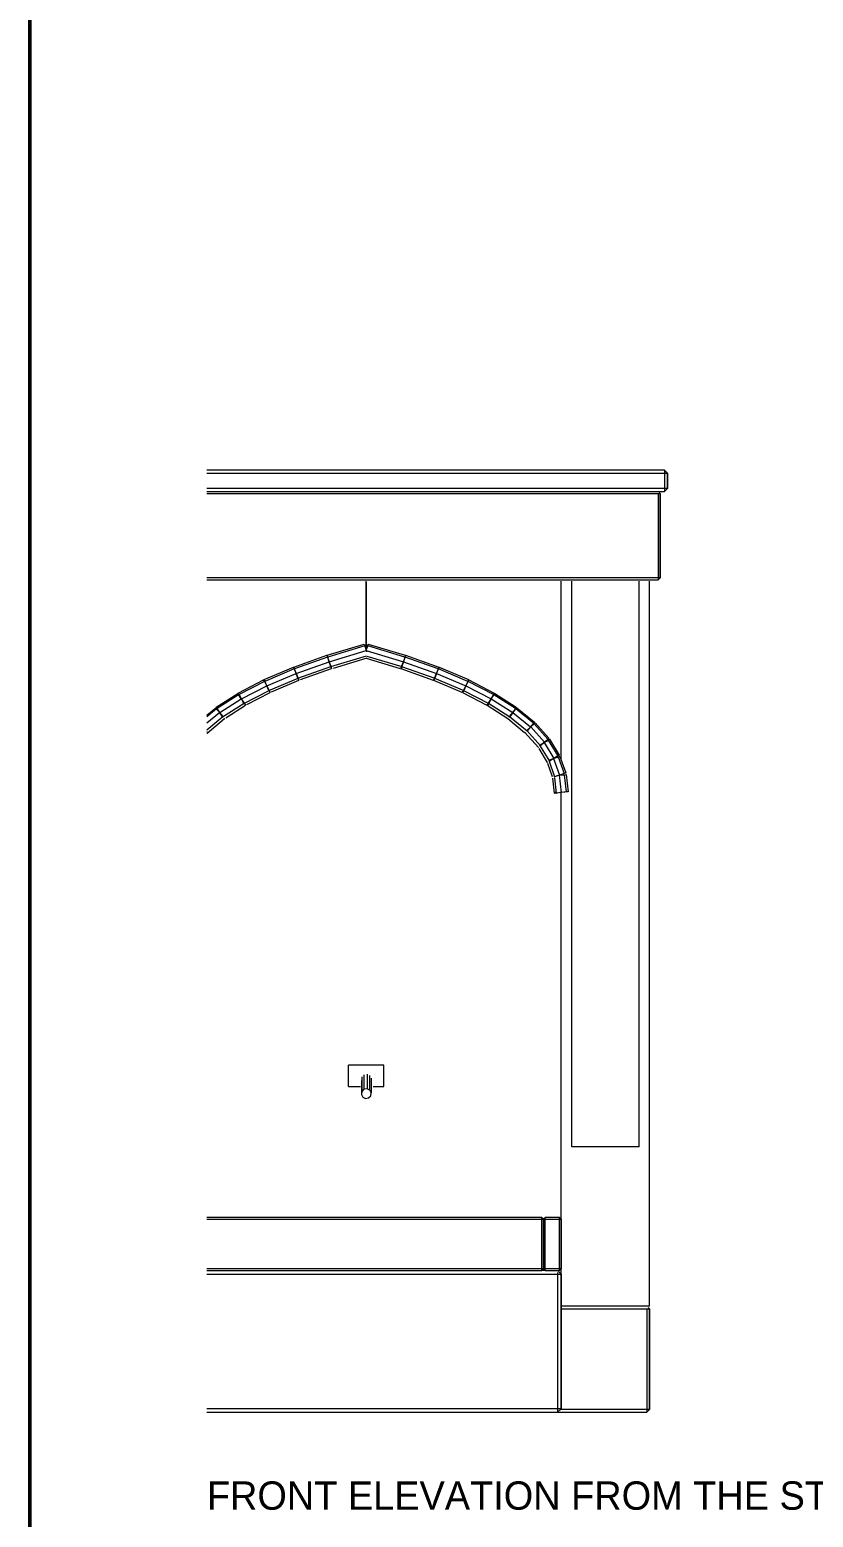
# Model space of a CAD drawing. Header units: metres. Extents: x 10 to 831, y 10 to 584.
# Drawn here: x 10 to 98.5, y 252.2 to 420.1 of the extents above; entities that cross this region are included whole.
import ezdxf

# ---------------------------------------------------------------- set-up
doc = ezdxf.new("R2010")
doc.units = ezdxf.units.M
for name, color, linetype, lineweight in [('FRAME', 7, 'Continuous', 50), ('TXT', 7, 'Continuous', 18), ('VIS', 8, 'Continuous', 13)]:
    doc.layers.add(name, color=color, linetype=linetype, lineweight=lineweight)

msp = doc.modelspace()

# ---------------------------------------------------------------- linework, layer by layer
at = {"layer": 'FRAME'}
msp.add_lwpolyline([(10, 10), (831, 10), (831, 584), (10, 584), (10, 10)], close=True, dxfattribs=at)
at = {"layer": 'VIS'}
for p, q in [((81.68, 370.4), (30, 370.4)), ((30, 370.08), (81.68, 370.08)), ((81.68, 370.4), (81.68, 370.08)), ((82, 370.08), (81.68, 370.4)), ((81.68, 370.08), (82, 370.08)), ((81.68, 370.08), (81.68, 368.32)), ((82, 370.08), (81.84, 370.08)), ((82, 370.08), (82, 368.32)), ((82, 368.32), (82, 370.08)), ((82, 370.08), (82, 370.08)), ((81.68, 368.32), (30, 368.32)), ((30, 368), (81.68, 368)), ((81.68, 368), (82, 368.32)), ((82, 368.32), (81.68, 368.32)), ((81.68, 368.32), (81.68, 368)), ((81.68, 368), (81.68, 368)), ((82, 368.32), (81.84, 368.16)), ((82, 368.32), (82, 368.32)), ((30, 367.76), (80.96, 367.76)), ((80.96, 367.76), (81.2, 367.76)), ((80.96, 367.76), (80.96, 358.24)), ((81.2, 367.76), (81.08, 367.88)), ((81.2, 367.76), (81.08, 367.76)), ((81.2, 367.76), (81.2, 367.76)), ((81.2, 358.24), (81.2, 367.76)), ((81.2, 367.76), (81.2, 358.24)), ((80.96, 358.24), (30, 358.24)), ((30, 358), (80.96, 358)), ((48, 350.2424), (48, 357.8788)), ((70, 337.8004), (70, 357.8796)), ((70, 337.8788), (70, 357.8788)), ((71.2, 294), (71.2, 357.8796)), ((78.8, 294), (78.8, 357.8796)), ((78.8, 294), (78.8, 357.8796)), ((80, 276), (80, 357.8796)), ((80, 276), (80, 357.8796)), ((80, 276), (80, 357.8796)), ((80, 276), (80, 357.8796)), ((80.96, 358), (81.2, 358.24)), ((81.2, 358.24), (80.96, 358.24)), ((80.96, 358.24), (80.96, 358)), ((80.96, 358), (80.96, 358)), ((81.2, 358.24), (81.08, 358.12)), ((81.2, 358.24), (81.2, 358.24)), ((48, 357.7576), (48, 350.1212)), ((39.812, 348.1676), (43.552, 349.4988)), ((43.552, 349.4988), (43.6248, 349.294)), ((43.59, 349.5116), (47.77, 350.766)), ((43.654, 349.2988), (43.59, 349.5116)), ((43.59, 349.5116), (43.6076, 349.4528)), ((43.59, 349.5116), (43.6184, 349.418)), ((43.6548, 349.2956), (43.59, 349.5116)), ((47.834, 350.5532), (43.654, 349.2988)), ((43.8152, 348.762), (47.9952, 350.0164)), ((43.9792, 348.2156), (48.0428, 349.4352)), ((47.77, 350.766), (47.834, 350.5532)), ((47.834, 350.5532), (47.9952, 350.0164)), ((48.0048, 350.0164), (47.9908, 349.9692)), ((47.9952, 350.0164), (48.036, 349.88)), ((48.0048, 350.0164), (48.166, 350.5532)), ((48.0048, 350.0164), (52.1848, 348.762)), ((48.166, 350.5532), (48.23, 350.766)), ((52.346, 349.2988), (48.166, 350.5532)), ((48.23, 350.766), (48.212, 350.7072)), ((48.23, 350.766), (52.41, 349.5116)), ((52.41, 349.5116), (52.346, 349.2988)), ((52.3752, 349.294), (52.448, 349.4988)), ((52.448, 349.4988), (52.4136, 349.402)), ((52.448, 349.4988), (52.4272, 349.44)), ((52.448, 349.4988), (56.188, 348.1676)), ((36.4664, 346.7416), (39.7664, 348.1496)), ((39.8488, 347.956), (36.5488, 346.548)), ((39.7664, 348.1496), (39.8488, 347.956)), ((40.0296, 347.5328), (39.7664, 348.1496)), ((39.8848, 347.9628), (39.812, 348.1676)), ((39.812, 348.1676), (39.8328, 348.1088)), ((39.8488, 347.956), (40.0668, 347.4452)), ((43.6248, 349.294), (39.8848, 347.9628)), ((40.072, 347.4368), (39.8848, 347.9628)), ((40.072, 347.4368), (43.812, 348.768)), ((40.264, 346.8976), (44.004, 348.2288)), ((40.582, 346.7444), (44.088, 347.9924)), ((43.6248, 349.294), (43.812, 348.768)), ((43.8152, 348.762), (43.654, 349.2988)), ((43.7844, 348.8636), (43.752, 348.9716)), ((43.812, 348.768), (44.004, 348.2288)), ((43.9792, 348.2156), (43.8152, 348.762)), ((43.9792, 348.2156), (43.9468, 348.3236)), ((44.0144, 348.0976), (43.9792, 348.2156)), ((44.004, 348.2288), (44.088, 347.9924)), ((44.088, 347.9924), (44.07, 348.0436)), ((44.282, 348.0492), (48.1136, 349.1992)), ((48.0024, 349.1644), (51.834, 348.0144)), ((48.0732, 349.4004), (52.0208, 348.2156)), ((51.912, 347.9924), (51.996, 348.2288)), ((51.912, 347.9924), (51.9464, 348.0892)), ((51.912, 347.9924), (55.5348, 346.7028)), ((52.0208, 348.2156), (51.968, 348.0384)), ((51.996, 348.2288), (52.188, 348.768)), ((51.996, 348.2288), (55.736, 346.8976)), ((52.1848, 348.762), (52.0208, 348.2156)), ((52.1848, 348.762), (52.1556, 348.6644)), ((52.346, 349.2988), (52.1848, 348.762)), ((52.188, 348.768), (52.3752, 349.294)), ((52.188, 348.768), (55.928, 347.4368)), ((56.1152, 347.9628), (52.3752, 349.294)), ((56.1152, 347.9628), (55.928, 347.4368)), ((55.9332, 347.4452), (56.1512, 347.956)), ((56.188, 348.1676), (56.1152, 347.9628)), ((56.1512, 347.956), (56.2336, 348.1496)), ((59.4512, 346.548), (56.1512, 347.956)), ((56.2336, 348.1496), (56.1928, 348.054)), ((56.2336, 348.1496), (56.2084, 348.0904)), ((56.2336, 348.1496), (59.5336, 346.7416)), ((33.552, 345.2304), (36.412, 346.7152)), ((36.5044, 346.5376), (33.6444, 345.0528)), ((36.412, 346.7152), (36.5044, 346.5376)), ((36.514, 346.5184), (36.412, 346.7152)), ((36.5488, 346.548), (36.4664, 346.7416)), ((36.4664, 346.7416), (36.4916, 346.6824)), ((36.7296, 346.1248), (36.4664, 346.7416)), ((36.5044, 346.5376), (36.758, 346.0488)), ((36.7668, 346.0372), (36.5488, 346.548)), ((36.7668, 346.0372), (40.0668, 347.4452)), ((36.9924, 345.5084), (40.2924, 346.9164)), ((37.3136, 345.3652), (40.3936, 346.6792)), ((40.0668, 347.4452), (40.2924, 346.9164)), ((40.264, 346.8976), (40.072, 347.4368)), ((40.2924, 346.9164), (40.2488, 347.0192)), ((40.306, 346.7792), (40.264, 346.8976)), ((40.2924, 346.9164), (40.3936, 346.6792)), ((40.3936, 346.6792), (40.35, 346.782)), ((40.3936, 346.6792), (40.3732, 346.7276)), ((55.6064, 346.6792), (55.7076, 346.9164)), ((55.6064, 346.6792), (55.6472, 346.7748)), ((55.6064, 346.6792), (58.7964, 345.318)), ((55.736, 346.8976), (55.6728, 346.72)), ((55.7076, 346.9164), (55.9332, 347.4452)), ((55.7076, 346.9164), (59.0076, 345.5084)), ((55.928, 347.4368), (55.736, 346.8976)), ((55.928, 347.4368), (55.9112, 347.3892)), ((55.9332, 347.4452), (59.2332, 346.0372)), ((59.4512, 346.548), (59.2332, 346.0372)), ((59.242, 346.0488), (59.4956, 346.5376)), ((59.312, 346.1836), (59.4956, 346.5376)), ((59.4512, 346.548), (59.4308, 346.5004)), ((59.5336, 346.7416), (59.4512, 346.548)), ((59.4956, 346.5376), (59.588, 346.7152)), ((62.3556, 345.0528), (59.4956, 346.5376)), ((59.588, 346.7152), (59.5572, 346.6556)), ((59.588, 346.7152), (62.448, 345.2304)), ((31.068, 343.6296), (33.488, 345.1912)), ((33.588, 345.0364), (31.168, 343.4748)), ((31.4624, 343.018), (33.8824, 344.5796)), ((33.488, 345.1912), (33.588, 345.0364)), ((33.6444, 345.0528), (33.552, 345.2304)), ((33.552, 345.2304), (33.5828, 345.1712)), ((33.588, 345.0364), (33.8824, 344.5796)), ((33.8824, 344.5796), (33.636, 344.962)), ((33.898, 344.564), (33.6444, 345.0528)), ((33.8584, 344.6404), (33.7052, 344.9352)), ((33.8824, 344.5796), (34.1992, 344.0892)), ((33.898, 344.564), (36.758, 346.0488)), ((34.1648, 344.0504), (33.898, 344.564)), ((34.1648, 344.0504), (37.0248, 345.5352)), ((34.508, 343.9272), (37.148, 345.2976)), ((36.758, 346.0488), (37.0248, 345.5352)), ((36.9924, 345.5084), (36.7668, 346.0372)), ((36.78, 346.0064), (36.8156, 345.9232)), ((36.9924, 345.5084), (36.9488, 345.6112)), ((37.0248, 345.5352), (36.9736, 345.6336)), ((37.0432, 345.3896), (36.9924, 345.5084)), ((37.0248, 345.5352), (37.148, 345.2976)), ((37.148, 345.2976), (37.0968, 345.396)), ((37.148, 345.2976), (37.1248, 345.342)), ((58.852, 345.2976), (58.9752, 345.5352)), ((58.852, 345.2976), (58.9008, 345.3916)), ((58.852, 345.2976), (61.602, 343.87)), ((59.0076, 345.5084), (58.9316, 345.3304)), ((58.9752, 345.5352), (59.242, 346.0488)), ((58.9752, 345.5352), (61.8352, 344.0504)), ((59.2332, 346.0372), (59.0076, 345.5084)), ((59.2332, 346.0372), (59.1924, 345.9412)), ((59.242, 346.0488), (62.102, 344.564)), ((61.8008, 344.0892), (62.1176, 344.5796)), ((62.102, 344.564), (61.8352, 344.0504)), ((62.102, 344.564), (62.0532, 344.47)), ((62.102, 344.564), (62.0772, 344.516)), ((62.1176, 344.5796), (62.0868, 344.532)), ((62.3556, 345.0528), (62.102, 344.564)), ((62.1176, 344.5796), (62.412, 345.0364)), ((62.1176, 344.5796), (64.5376, 343.018)), ((62.2068, 344.766), (62.182, 344.7184)), ((62.3556, 345.0528), (62.2812, 344.9092)), ((62.2888, 344.8452), (62.412, 345.0364)), ((62.448, 345.2304), (62.3556, 345.0528)), ((62.412, 345.0364), (62.512, 345.1912)), ((64.832, 343.4748), (62.412, 345.0364)), ((62.512, 345.1912), (62.4536, 345.1004)), ((62.512, 345.1912), (62.474, 345.132)), ((62.512, 345.1912), (64.932, 343.6296)), ((30, 342.7484), (30.9944, 343.5712)), ((31.096, 343.4484), (30, 342.5415)), ((30, 341.8523), (31.4344, 343.0392)), ((30.9944, 343.5712), (31.096, 343.4484)), ((31.1576, 343.3736), (30.9944, 343.5712)), ((31.168, 343.4748), (31.068, 343.6296)), ((31.068, 343.6296), (31.106, 343.5704)), ((31.096, 343.4484), (31.4344, 343.0392)), ((31.4624, 343.018), (31.168, 343.4748)), ((31.4844, 342.9788), (31.4028, 343.0776)), ((31.4344, 343.0392), (31.8112, 342.584)), ((31.7792, 342.5276), (31.4624, 343.018)), ((31.7792, 342.5276), (34.1992, 344.0892)), ((32.1336, 342.4204), (34.352, 343.852)), ((34.1648, 344.0504), (34.1136, 344.1488)), ((34.2264, 343.9316), (34.1648, 344.0504)), ((34.1992, 344.0892), (34.352, 343.852)), ((34.352, 343.852), (34.3272, 343.8908)), ((61.648, 343.852), (61.8008, 344.0892)), ((61.648, 343.852), (61.7064, 343.9428)), ((61.648, 343.852), (63.9672, 342.3552)), ((61.8352, 344.0504), (61.7428, 343.8724)), ((61.8008, 344.0892), (64.2208, 342.5276)), ((64.1888, 342.584), (64.5656, 343.0392)), ((64.5376, 343.018), (64.2208, 342.5276)), ((64.5376, 343.018), (64.5068, 342.9704)), ((64.5656, 343.0392), (64.5184, 342.9824)), ((64.832, 343.4748), (64.5376, 343.018)), ((64.5656, 343.0392), (64.904, 343.4484)), ((64.5656, 343.0392), (66.5456, 341.4008)), ((64.832, 343.4748), (64.8012, 343.4268)), ((64.932, 343.6296), (64.832, 343.4748)), ((64.904, 343.4484), (65.0056, 343.5712)), ((66.884, 341.81), (64.904, 343.4484)), ((65.0056, 343.5712), (64.9572, 343.5124)), ((65.0056, 343.5712), (66.9856, 341.9328)), ((30, 341.0853), (31.8112, 342.584)), ((30.0256, 340.7104), (32.0056, 342.3488)), ((31.8112, 342.584), (31.7296, 342.6824)), ((31.8112, 342.584), (31.86, 342.5252)), ((32.0056, 342.3488), (31.9804, 342.3796)), ((63.9944, 342.3488), (64.0428, 342.4076)), ((63.9944, 342.3488), (65.8752, 340.7924)), ((64.2208, 342.5276), (64.1828, 342.4684)), ((64.1888, 342.584), (66.1688, 340.9456)), ((66.1248, 341.0024), (66.5664, 341.3992)), ((66.5456, 341.4008), (66.1688, 340.9456)), ((66.884, 341.81), (66.5456, 341.4008)), ((66.5664, 341.3992), (66.9576, 341.7504)), ((66.5664, 341.3992), (68.1064, 339.684)), ((66.9576, 341.7504), (66.878, 341.6788)), ((66.9856, 341.9328), (66.884, 341.81)), ((66.9576, 341.7504), (67.0688, 341.8504)), ((66.9576, 341.7504), (68.4976, 340.0352)), ((67.0688, 341.8504), (66.9844, 341.7748)), ((67.0688, 341.8504), (67.0104, 341.798)), ((67.0688, 341.8504), (68.6088, 340.1352)), ((30, 340.8907), (30.0256, 340.868)), ((30.0256, 340.7104), (30, 340.7415)), ((30.0256, 340.7104), (30, 340.7414)), ((30, 340.6718), (30.0232, 340.6976)), ((65.8912, 340.7928), (65.9496, 340.8452)), ((65.8912, 340.7928), (67.4312, 339.0776)), ((66.1688, 340.9456), (66.12, 340.8868)), ((66.1248, 341.0024), (67.6648, 339.2872)), ((67.5776, 339.3348), (68.074, 339.6396)), ((68.1064, 339.684), (67.6648, 339.2872)), ((68.074, 339.6396), (68.0168, 339.6044)), ((68.1064, 339.684), (68.022, 339.608)), ((68.074, 339.6396), (68.5388, 339.9248)), ((68.074, 339.6396), (69.1744, 337.8476)), ((68.4976, 340.0352), (68.1064, 339.684)), ((68.3096, 339.7844), (68.5388, 339.9248)), ((68.4976, 340.0352), (68.418, 339.9636)), ((68.6088, 340.1352), (68.4976, 340.0352)), ((68.5388, 339.9248), (68.6996, 340.0236)), ((68.5388, 339.9248), (69.6388, 338.1328)), ((68.6996, 340.0236), (68.608, 339.9672)), ((68.6996, 340.0236), (68.6404, 339.9872)), ((68.6996, 340.0236), (69.7996, 338.2316)), ((67.4312, 339.0776), (67.4588, 339.1028)), ((67.478, 338.9652), (68.4404, 337.3972)), ((67.5776, 339.3348), (68.6776, 337.5428)), ((67.6648, 339.2872), (67.6064, 339.2348)), ((68.6024, 337.6316), (69.142, 337.8224)), ((69.1744, 337.8476), (68.6776, 337.5428)), ((69.1744, 337.8476), (69.0824, 337.7912)), ((69.142, 337.8224), (69.6688, 338.0084)), ((69.142, 337.8224), (69.802, 335.9536)), ((69.6388, 338.1328), (69.1744, 337.8476)), ((69.6688, 338.0084), (69.3944, 337.9112)), ((69.5548, 337.968), (69.6688, 338.0084)), ((69.7996, 338.2316), (69.6388, 338.1328)), ((69.6688, 338.0084), (69.874, 338.0808)), ((69.6688, 338.0084), (70.3288, 336.1396)), ((69.7996, 338.2316), (69.708, 338.1752)), ((69.874, 338.0808), (69.7772, 338.0464)), ((69.874, 338.0808), (69.8148, 338.06)), ((69.874, 338.0808), (70.534, 336.212)), ((68.4404, 337.3972), (68.4804, 337.422)), ((68.4484, 337.3144), (68.9848, 335.796)), ((68.6024, 337.6316), (69.2624, 335.7628)), ((68.6776, 337.5428), (68.6184, 337.5064)), ((69.7824, 335.946), (70.344, 336.0092)), ((70.3288, 336.1396), (69.802, 335.9536)), ((70.1004, 336.0588), (70.1576, 336.0788)), ((70.2304, 335.9964), (70.344, 336.0092)), ((70.534, 336.212), (70.3288, 336.1396)), ((70.344, 336.0092), (70.5748, 336.0356)), ((70.344, 336.0092), (70.564, 334.0636)), ((70.5748, 336.0356), (70.5164, 336.0288)), ((70.5748, 336.0356), (70.7948, 334.09)), ((69.0124, 335.6124), (69.2052, 333.91)), ((69.2624, 335.7628), (69.2032, 335.742)), ((69.2472, 335.6392), (69.4396, 333.9368)), ((69.802, 335.9536), (69.2624, 335.7628)), ((69.5012, 335.914), (69.7824, 335.946)), ((69.802, 335.9536), (69.7052, 335.9192)), ((69.7824, 335.946), (69.726, 335.9396)), ((69.7824, 335.946), (70.0024, 334.0004)), ((69.4396, 333.9368), (69.2052, 333.91)), ((69.2052, 333.91), (69.2628, 333.9168)), ((69.436, 333.9364), (69.4224, 334.058)), ((69.436, 333.9364), (69.606, 333.9556)), ((69.436, 333.9364), (69.5764, 333.952)), ((70.0024, 334.0004), (69.4396, 333.9368)), ((69.776, 333.9748), (69.8328, 333.9812)), ((70, 334), (70, 334.1212)), ((70, 276), (70, 334.0732)), ((70.564, 334.0636), (70.0024, 334.0004)), ((70.3372, 334.038), (70.394, 334.0444)), ((70.7948, 334.09), (70.564, 334.0636)), ((46, 300.8), (46, 303.2)), ((46, 303.2), (46.0252, 303.2)), ((46.1524, 303.2), (46, 303.2)), ((46.5856, 303.2), (46.1524, 303.2)), ((47.2348, 303.2), (46.5856, 303.2)), ((48, 303.2), (47.2348, 303.2)), ((48.7652, 303.2), (48, 303.2)), ((49.4144, 303.2), (48.7652, 303.2)), ((49.8476, 303.2), (49.4144, 303.2)), ((50, 303.2), (49.8476, 303.2)), ((50, 300.8), (50, 303.2)), ((46, 300.8), (46.1524, 300.8)), ((46.1524, 300.8), (46.5856, 300.8)), ((46.5856, 300.8), (47.2348, 300.8)), ((47.2348, 300.8), (47.362, 300.8)), ((47.4476, 301.4904), (47.4476, 299.9088)), ((47.4988, 301.8728), (47.4988, 300.2448)), ((47.7412, 302.1152), (47.7412, 300.4872)), ((48.0824, 302.1716), (48.0824, 300.5436)), ((48.3924, 300.3924), (48.3924, 302.0432)), ((48.5524, 301.7188), (48.5524, 300.0912)), ((48.7652, 300.8), (49.4144, 300.8)), ((49.4144, 300.8), (49.8476, 300.8)), ((49.8476, 300.8), (50, 300.8)), ((50, 300.8), (49.9748, 300.8)), ((47.4988, 300.2448), (47.4476, 299.9088)), ((47.4476, 299.9088), (47.6076, 299.6076)), ((47.7412, 300.4872), (47.4988, 300.2448)), ((47.6076, 299.6076), (47.9176, 299.4564)), ((48.0824, 300.5436), (47.7412, 300.4872)), ((47.9176, 299.4564), (48.2588, 299.5128)), ((48.3924, 300.3924), (48.0824, 300.5436)), ((48.2588, 299.5128), (48.5012, 299.7552)), ((48.5524, 300.0912), (48.3924, 300.3924)), ((48.5012, 299.7552), (48.5524, 300.0912)), ((78.8, 294), (71.2, 294)), ((71.2, 294), (71.2, 294)), ((78.8, 294), (78.8, 294)), ((67.8, 286), (30, 286)), ((30, 285.8), (67.8, 285.8)), ((67.8, 286), (67.8, 285.8)), ((68, 285.8), (67.8, 286)), ((67.8, 285.8), (68, 285.8)), ((67.8, 285.8), (67.8, 280.2)), ((68.2, 286), (68, 285.8)), ((68, 285.8), (68.2, 285.8)), ((68, 285.8), (68, 280.2)), ((68, 280.2), (68, 285.8)), ((68, 285.8), (68, 285.8)), ((68.2, 285.8), (68.2, 286)), ((68.2, 286), (68.2, 286)), ((69.8, 286), (68.2, 286)), ((68.2, 280.2), (68.2, 285.8)), ((68.2, 285.8), (69.8, 285.8)), ((69.8, 286), (69.8, 285.8)), ((70, 285.8), (69.8, 286)), ((69.8, 285.8), (70, 285.8)), ((69.8, 285.8), (69.8, 280.2)), ((70, 285.8), (69.9, 285.8)), ((70, 285.8), (70, 285.8)), ((70, 280.2), (70, 285.8)), ((70, 285.8), (70, 280.2)), ((67.8, 280.2), (30, 280.2)), ((30, 280), (67.8, 280)), ((30, 279.6), (69.6, 279.6)), ((67.8, 280), (68, 280.2)), ((68, 280.2), (67.8, 280.2)), ((67.8, 280.2), (67.8, 280)), ((68.16, 280), (67.8, 280)), ((67.8, 280), (67.8, 280)), ((68.2, 280.2), (68, 280.2)), ((68, 280.2), (68.2, 280)), ((68, 280.2), (68, 280.2)), ((68.2, 280), (68.2, 280.2)), ((69.8, 280.2), (68.2, 280.2)), ((68.2, 280), (69.8, 280)), ((69.6, 279.8), (69.6, 279.6)), ((69.6, 279.6), (70, 279.6)), ((69.6, 279.6), (69.6, 264.4)), ((70, 279.6), (69.7, 279.9)), ((69.8, 280), (70, 280.2)), ((70, 280.2), (69.8, 280.2)), ((69.8, 280.2), (69.8, 280)), ((69.8, 280), (69.8, 280)), ((70, 280.2), (69.9, 280.1)), ((70, 279.6), (69.9, 279.6)), ((70, 280.2), (70, 280.2)), ((70, 279.6), (70, 279.6)), ((70, 264.4), (70, 279.6)), ((70, 279.6), (70, 264.4)), ((80, 276), (70, 276)), ((70, 276), (70, 276)), ((70.1164, 275.68), (79.68, 275.68)), ((79.68, 275.68), (80, 275.68)), ((79.68, 275.68), (79.68, 264.32)), ((80, 275.68), (79.84, 275.84)), ((80, 275.68), (79.84, 275.68)), ((80, 276), (79.88, 276)), ((80, 276), (80, 276)), ((80, 276), (80, 276)), ((80, 275.68), (80, 275.68)), ((80, 264.32), (80, 275.68)), ((80, 275.68), (80, 264.32)), ((69.6, 264.4), (30, 264.4)), ((30, 264), (69.6, 264)), ((69.6, 264), (70, 264.4)), ((70, 264.4), (69.6, 264.4)), ((69.6, 264.4), (69.6, 264)), ((69.6, 264), (69.6, 264)), ((69.638, 264), (79.68, 264)), ((70, 264.4), (69.9, 264.3)), ((79.68, 264.32), (69.9968, 264.32)), ((70, 264.4), (70, 264.4)), ((79.68, 264), (80, 264.32)), ((80, 264.32), (79.68, 264.32)), ((79.68, 264.32), (79.68, 264)), ((79.68, 264), (79.68, 264)), ((80, 264.32), (79.84, 264.16)), ((80, 264.32), (80, 264.32))]:
    msp.add_line(p, q, dxfattribs=at)

# ---------------------------------------------------------------- texts
at = {"layer": 'TXT'}
msp.add_text('FRONT ELEVATION FROM THE STREET   1:25', height=3.2, dxfattribs=at).set_placement((30, 253))

doc.saveas('drawing.dxf')
